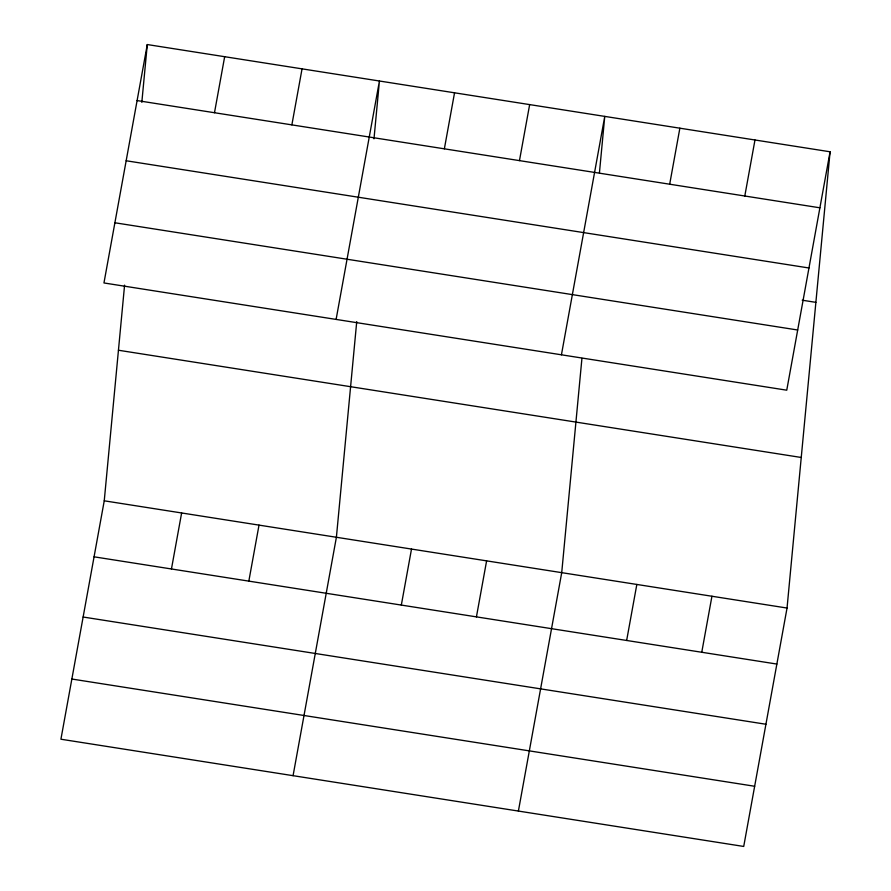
<?xml version="1.0" encoding="UTF-8"?>
<svg xmlns="http://www.w3.org/2000/svg" width="891" height="891" viewBox="0 0 891 891"><rect width="100%" height="100%" fill="white"/><g stroke="black" fill="none" stroke-linecap="round" stroke-linejoin="round"><path stroke-width="1.34" d="M830.078 151.782L786.753 390.191L103.957 282.959L147.282 44.55L830.078 151.782L787.043 608.041L743.718 846.45L60.922 739.218L104.247 500.809L124.584 285.142M141.825 102.354L147.282 44.55M356.734 321.606L336.397 537.262L293.072 775.671M373.986 138.818L379.432 81.014L336.107 319.423M581.934 358.371L561.72 572.657L518.395 811.066M599.431 172.854L604.755 116.398L561.43 354.807M214.486 112.723L224.666 56.701M171.451 568.981L181.63 512.96M291.869 124.874L302.049 68.852M248.834 581.132L259.014 525.111M444.364 148.819L454.544 92.809M401.329 605.078L411.508 549.056M519.464 160.614L529.655 104.603M476.429 616.873L486.609 560.862M669.687 184.214L679.866 128.193M626.651 640.462L636.831 584.451M744.798 196.009L754.978 139.987M701.763 652.257L711.942 596.246M137.103 100.572L819.898 207.803M126.166 160.759L808.961 267.991M802.223 300.2L815.878 302.35M114.894 222.772L797.69 330.004M118.447 350.241L801.243 457.473M104.247 500.809L787.043 608.041M94.067 556.819L776.863 664.062M83.13 617.018L765.926 724.249M71.859 679.031L754.655 786.263"/></g></svg>
